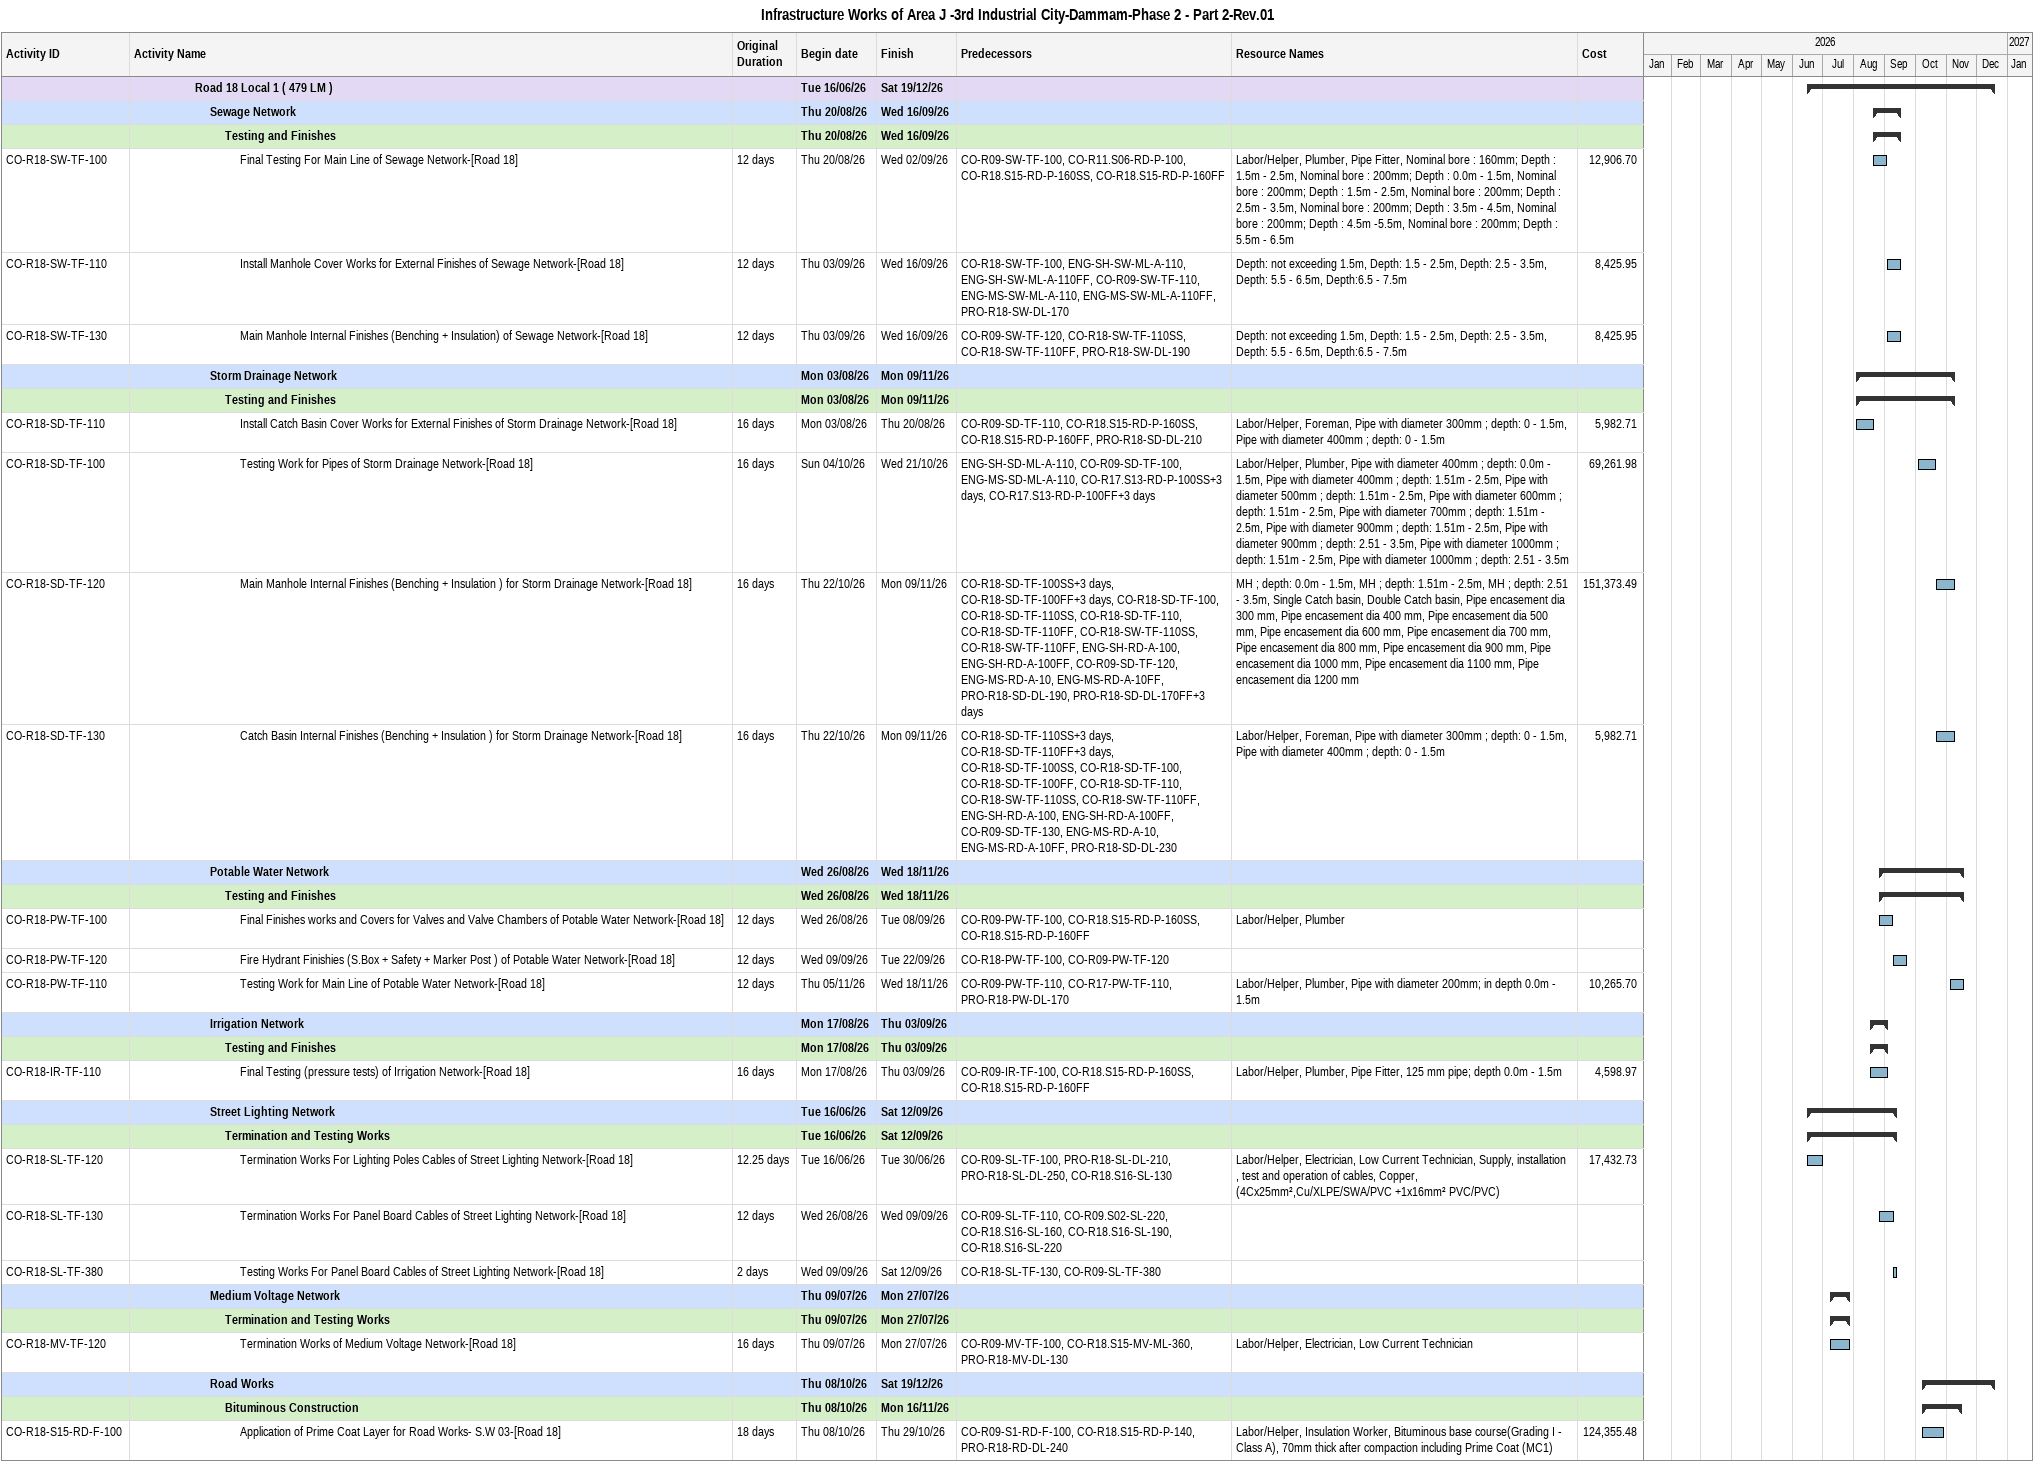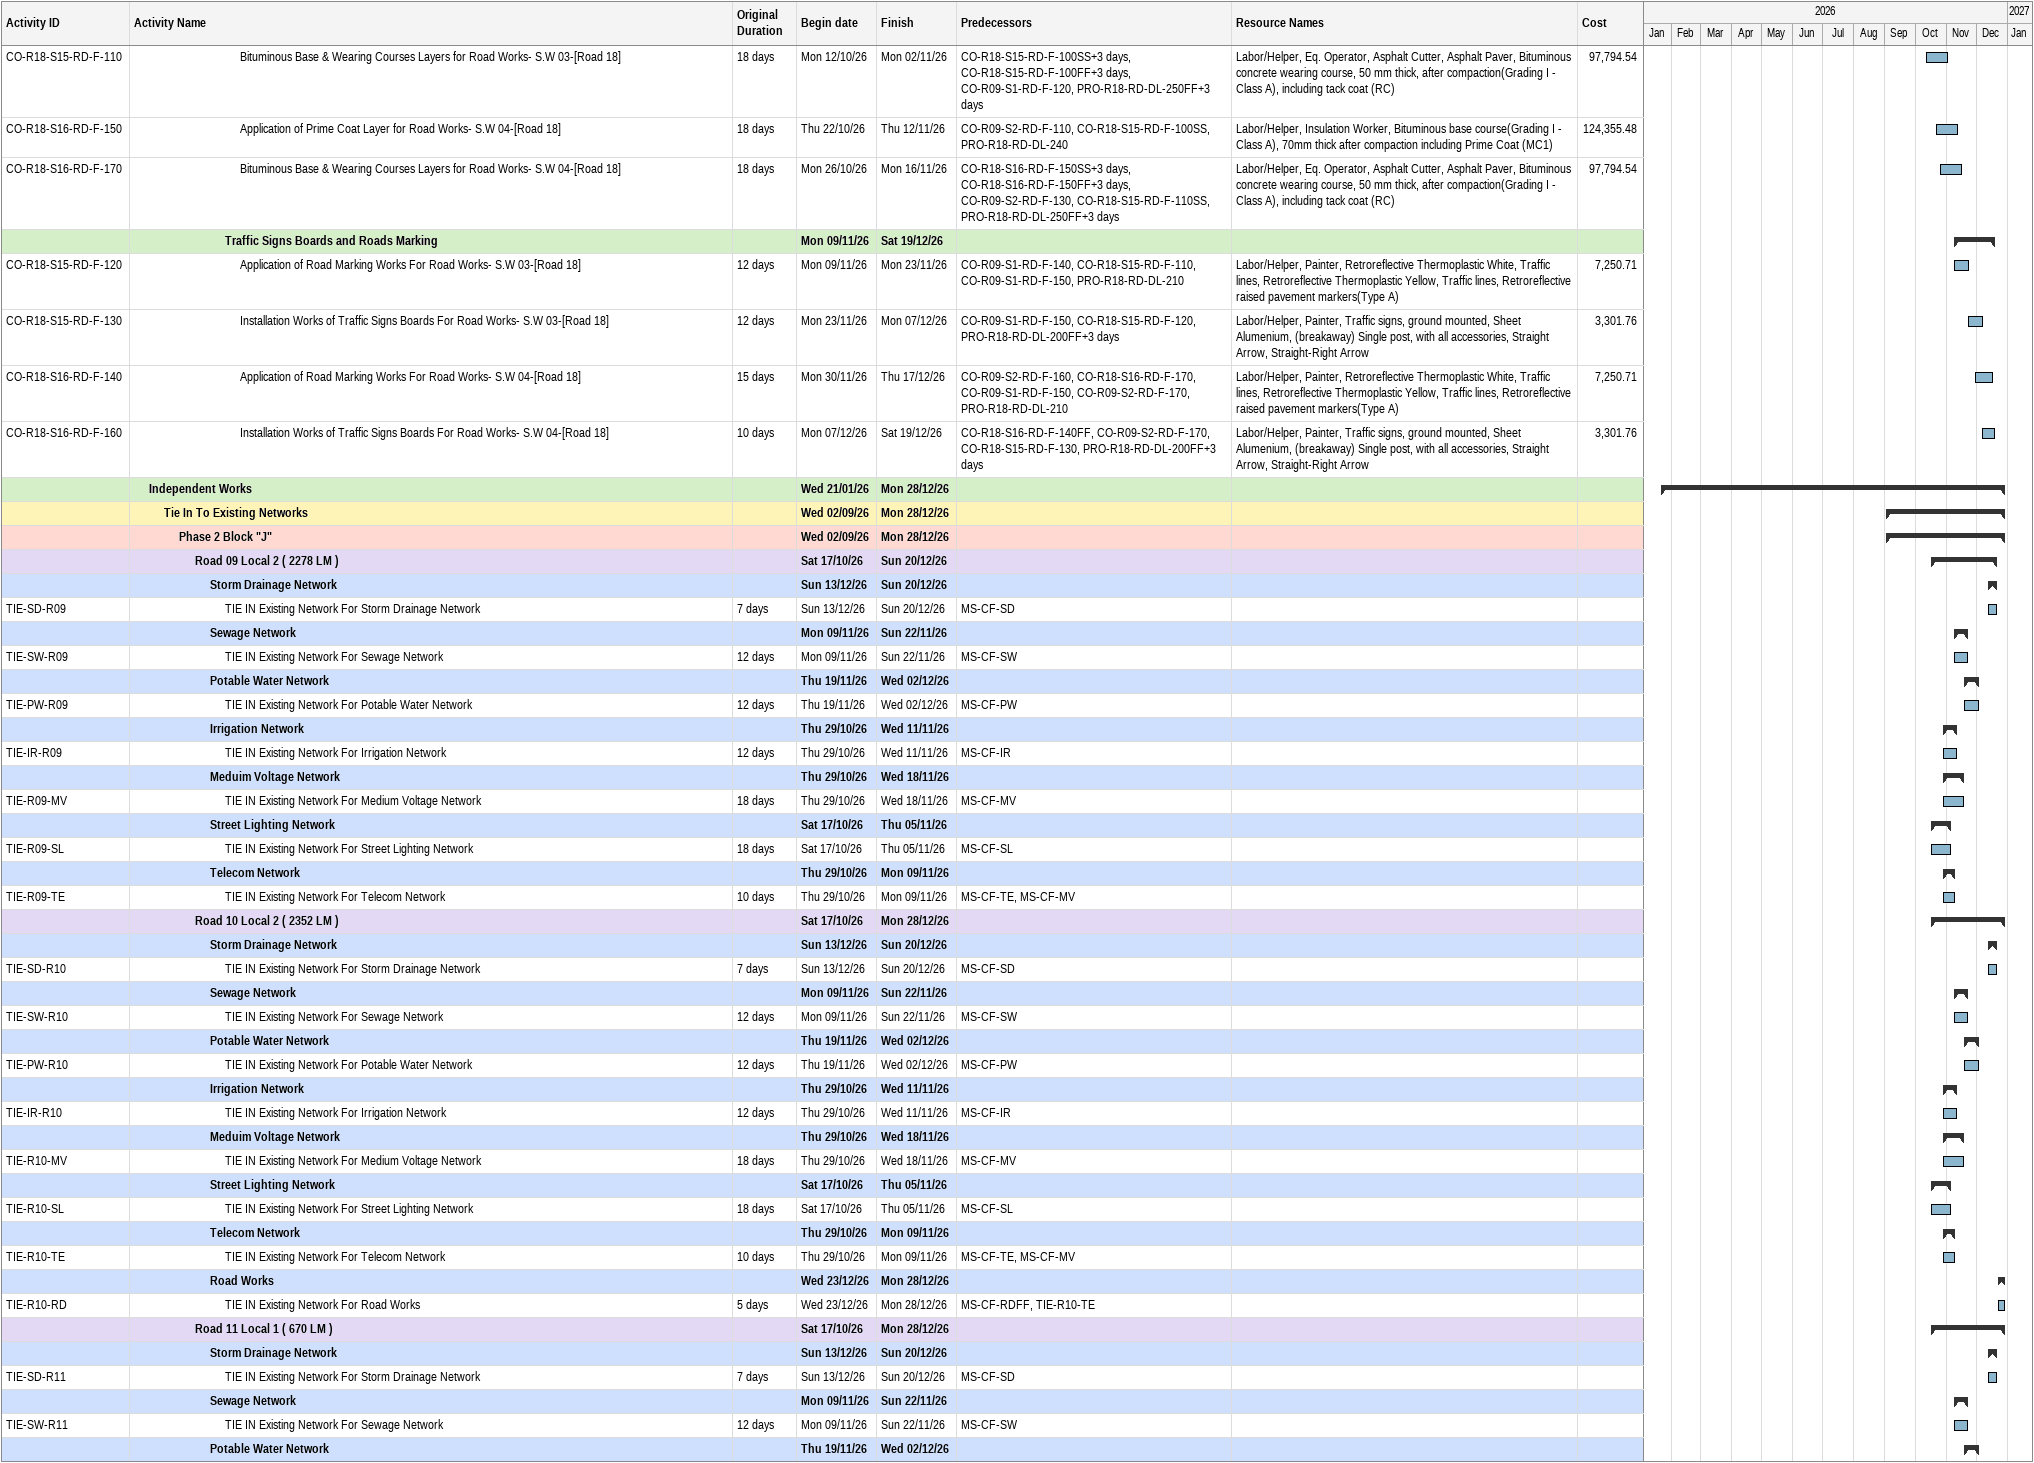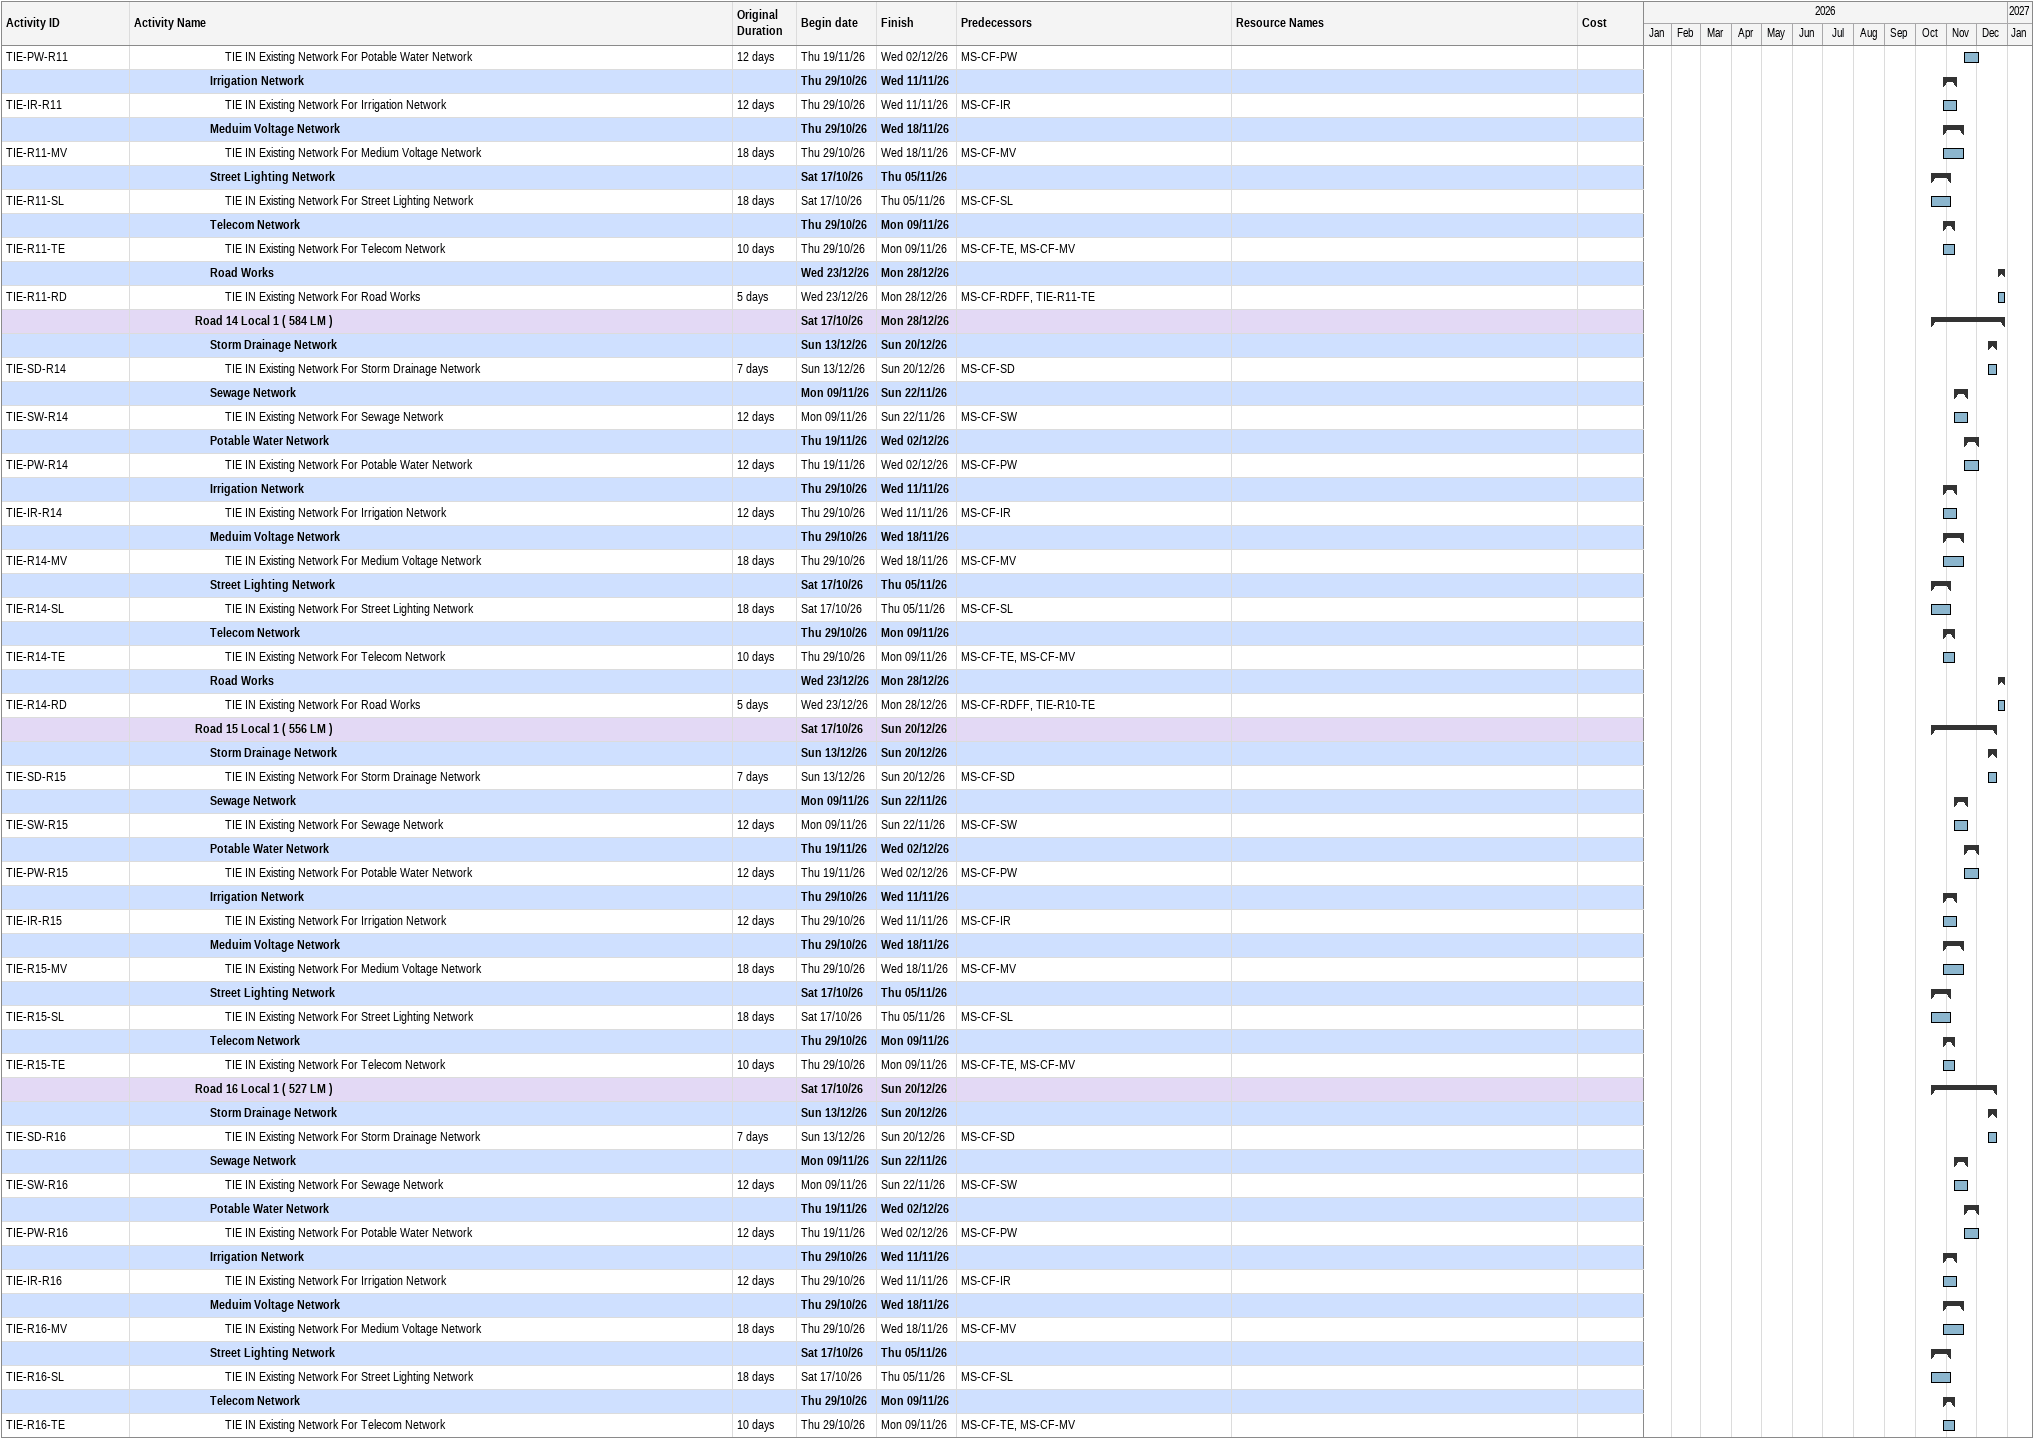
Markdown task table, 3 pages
Infrastructure Works of Area J -3rd Industrial City-Dammam-Phase 2 - Part 2-Rev.01

| ID | Level | Task | Original duration | Start | Finish | Predecessors | Resources | Cost |
|---|---|---|---|---|---|---|---|---|
|  | 5 | **Road 18 Local 1 ( 479 LM )** |  | 2026-06-16 | 2026-12-19 |  |  |  |
|  | 6 | **Sewage Network** |  | 2026-08-20 | 2026-09-16 |  |  |  |
|  | 7 | **Testing and Finishes** |  | 2026-08-20 | 2026-09-16 |  |  |  |
| CO-R18-SW-TF-100 | 8 | Final Testing For Main Line of Sewage Network-[Road 18] | 12d | 2026-08-20 | 2026-09-02 | CO-R09-SW-TF-100, CO-R11.S06-RD-P-100, CO-R18.S15-RD-P-160SS, CO-R18.S15-RD-P-160FF | Labor/Helper, Plumber, Pipe Fitter, Nominal bore : 160mm; Depth : 1.5m - 2.5m, Nominal bore : 200mm; Depth : 0.0m - 1.5m, Nominal bore : 200mm; Depth : 1.5m - 2.5m, Nominal bore : 200mm; Depth : 2.5m - 3.5m, Nominal bore : 200mm; Depth : 3.5m - 4.5m, Nominal bore : 200mm; Depth : 4.5m -5.5m, Nominal bore : 200mm; Depth : 5.5m - 6.5m | 12906.70 |
| CO-R18-SW-TF-110 | 8 | Install Manhole Cover Works for External Finishes of Sewage Network-[Road 18] | 12d | 2026-09-03 | 2026-09-16 | CO-R18-SW-TF-100, ENG-SH-SW-ML-A-110, ENG-SH-SW-ML-A-110FF, CO-R09-SW-TF-110, ENG-MS-SW-ML-A-110, ENG-MS-SW-ML-A-110FF, PRO-R18-SW-DL-170 | Depth: not exceeding 1.5m, Depth: 1.5 - 2.5m, Depth: 2.5 - 3.5m, Depth: 5.5 - 6.5m, Depth:6.5 - 7.5m | 8425.95 |
| CO-R18-SW-TF-130 | 8 | Main Manhole Internal Finishes (Benching + Insulation) of Sewage Network-[Road 18] | 12d | 2026-09-03 | 2026-09-16 | CO-R09-SW-TF-120, CO-R18-SW-TF-110SS, CO-R18-SW-TF-110FF, PRO-R18-SW-DL-190 | Depth: not exceeding 1.5m, Depth: 1.5 - 2.5m, Depth: 2.5 - 3.5m, Depth: 5.5 - 6.5m, Depth:6.5 - 7.5m | 8425.95 |
|  | 6 | **Storm Drainage Network** |  | 2026-08-03 | 2026-11-09 |  |  |  |
|  | 7 | **Testing and Finishes** |  | 2026-08-03 | 2026-11-09 |  |  |  |
| CO-R18-SD-TF-110 | 8 | Install Catch Basin Cover Works for External Finishes of Storm Drainage Network-[Road 18] | 16d | 2026-08-03 | 2026-08-20 | CO-R09-SD-TF-110, CO-R18.S15-RD-P-160SS, CO-R18.S15-RD-P-160FF, PRO-R18-SD-DL-210 | Labor/Helper, Foreman, Pipe with diameter 300mm ; depth: 0 - 1.5m, Pipe with diameter 400mm ; depth: 0 - 1.5m | 5982.71 |
| CO-R18-SD-TF-100 | 8 | Testing Work for Pipes of Storm Drainage Network-[Road 18] | 16d | 2026-10-04 | 2026-10-21 | ENG-SH-SD-ML-A-110, CO-R09-SD-TF-100, ENG-MS-SD-ML-A-110, CO-R17.S13-RD-P-100SS+3d, CO-R17.S13-RD-P-100FF+3d | Labor/Helper, Plumber, Pipe with diameter 400mm ; depth: 0.0m - 1.5m, Pipe with diameter 400mm ; depth: 1.51m - 2.5m, Pipe with diameter 500mm ; depth: 1.51m - 2.5m, Pipe with diameter 600mm ; depth: 1.51m - 2.5m, Pipe with diameter 700mm ; depth: 1.51m - 2.5m, Pipe with diameter 900mm ; depth: 1.51m - 2.5m, Pipe with diameter 900mm ; depth: 2.51 - 3.5m, Pipe with diameter 1000mm ; depth: 1.51m - 2.5m, Pipe with diameter 1000mm ; depth: 2.51 - 3.5m | 69261.98 |
| CO-R18-SD-TF-120 | 8 | Main Manhole Internal Finishes (Benching + Insulation ) for Storm Drainage Network-[Road 18] | 16d | 2026-10-22 | 2026-11-09 | CO-R18-SD-TF-100SS+3d, CO-R18-SD-TF-100FF+3d, CO-R18-SD-TF-100, CO-R18-SD-TF-110SS, CO-R18-SD-TF-110, CO-R18-SD-TF-110FF, CO-R18-SW-TF-110SS, CO-R18-SW-TF-110FF, ENG-SH-RD-A-100, ENG-SH-RD-A-100FF, CO-R09-SD-TF-120, ENG-MS-RD-A-10, ENG-MS-RD-A-10FF, PRO-R18-SD-DL-190, PRO-R18-SD-DL-170FF+3d | MH ; depth: 0.0m - 1.5m, MH ; depth: 1.51m - 2.5m, MH ; depth: 2.51 - 3.5m, Single Catch basin, Double Catch basin, Pipe encasement dia 300 mm, Pipe encasement dia 400 mm, Pipe encasement dia 500 mm, Pipe encasement dia 600 mm, Pipe encasement dia 700 mm, Pipe encasement dia 800 mm, Pipe encasement dia 900 mm, Pipe encasement dia 1000 mm, Pipe encasement dia 1100 mm, Pipe encasement dia 1200 mm | 151373.49 |
| CO-R18-SD-TF-130 | 8 | Catch Basin Internal Finishes (Benching + Insulation ) for Storm Drainage Network-[Road 18] | 16d | 2026-10-22 | 2026-11-09 | CO-R18-SD-TF-110SS+3d, CO-R18-SD-TF-110FF+3d, CO-R18-SD-TF-100SS, CO-R18-SD-TF-100, CO-R18-SD-TF-100FF, CO-R18-SD-TF-110, CO-R18-SW-TF-110SS, CO-R18-SW-TF-110FF, ENG-SH-RD-A-100, ENG-SH-RD-A-100FF, CO-R09-SD-TF-130, ENG-MS-RD-A-10, ENG-MS-RD-A-10FF, PRO-R18-SD-DL-230 | Labor/Helper, Foreman, Pipe with diameter 300mm ; depth: 0 - 1.5m, Pipe with diameter 400mm ; depth: 0 - 1.5m | 5982.71 |
|  | 6 | **Potable Water Network** |  | 2026-08-26 | 2026-11-18 |  |  |  |
|  | 7 | **Testing and Finishes** |  | 2026-08-26 | 2026-11-18 |  |  |  |
| CO-R18-PW-TF-100 | 8 | Final Finishes works and Covers for Valves and Valve Chambers of Potable Water Network-[Road 18] | 12d | 2026-08-26 | 2026-09-08 | CO-R09-PW-TF-100, CO-R18.S15-RD-P-160SS, CO-R18.S15-RD-P-160FF | Labor/Helper, Plumber |  |
| CO-R18-PW-TF-120 | 8 | Fire Hydrant Finishies (S.Box + Safety + Marker Post ) of Potable Water Network-[Road 18] | 12d | 2026-09-09 | 2026-09-22 | CO-R18-PW-TF-100, CO-R09-PW-TF-120 |  |  |
| CO-R18-PW-TF-110 | 8 | Testing Work for Main Line of Potable Water Network-[Road 18] | 12d | 2026-11-05 | 2026-11-18 | CO-R09-PW-TF-110, CO-R17-PW-TF-110, PRO-R18-PW-DL-170 | Labor/Helper, Plumber, Pipe with diameter 200mm; in depth 0.0m - 1.5m | 10265.70 |
|  | 6 | **Irrigation Network** |  | 2026-08-17 | 2026-09-03 |  |  |  |
|  | 7 | **Testing and Finishes** |  | 2026-08-17 | 2026-09-03 |  |  |  |
| CO-R18-IR-TF-110 | 8 | Final Testing (pressure tests) of Irrigation Network-[Road 18] | 16d | 2026-08-17 | 2026-09-03 | CO-R09-IR-TF-100, CO-R18.S15-RD-P-160SS, CO-R18.S15-RD-P-160FF | Labor/Helper, Plumber, Pipe Fitter, 125 mm pipe; depth 0.0m - 1.5m | 4598.97 |
|  | 6 | **Street Lighting Network** |  | 2026-06-16 | 2026-09-12 |  |  |  |
|  | 7 | **Termination and Testing Works** |  | 2026-06-16 | 2026-09-12 |  |  |  |
| CO-R18-SL-TF-120 | 8 | Termination Works For Lighting Poles Cables of Street Lighting Network-[Road 18] | 12.25d | 2026-06-16 | 2026-06-30 | CO-R09-SL-TF-100, PRO-R18-SL-DL-210, PRO-R18-SL-DL-250, CO-R18.S16-SL-130 | Labor/Helper, Electrician, Low Current Technician, Supply, installation , test and operation of cables, Copper, (4Cx25mm²,Cu/XLPE/SWA/PVC +1x16mm² PVC/PVC) | 17432.73 |
| CO-R18-SL-TF-130 | 8 | Termination Works For Panel Board Cables of Street Lighting Network-[Road 18] | 12d | 2026-08-26 | 2026-09-09 | CO-R09-SL-TF-110, CO-R09.S02-SL-220, CO-R18.S16-SL-160, CO-R18.S16-SL-190, CO-R18.S16-SL-220 |  |  |
| CO-R18-SL-TF-380 | 8 | Testing Works For Panel Board Cables of Street Lighting Network-[Road 18] | 2d | 2026-09-09 | 2026-09-12 | CO-R18-SL-TF-130, CO-R09-SL-TF-380 |  |  |
|  | 6 | **Medium Voltage Network** |  | 2026-07-09 | 2026-07-27 |  |  |  |
|  | 7 | **Termination and Testing Works** |  | 2026-07-09 | 2026-07-27 |  |  |  |
| CO-R18-MV-TF-120 | 8 | Termination Works of Medium Voltage Network-[Road 18] | 16d | 2026-07-09 | 2026-07-27 | CO-R09-MV-TF-100, CO-R18.S15-MV-ML-360, PRO-R18-MV-DL-130 | Labor/Helper, Electrician, Low Current Technician |  |
|  | 6 | **Road Works** |  | 2026-10-08 | 2026-12-19 |  |  |  |
|  | 7 | **Bituminous Construction** |  | 2026-10-08 | 2026-11-16 |  |  |  |
| CO-R18-S15-RD-F-100 | 8 | Application of Prime Coat Layer for Road Works- S.W 03-[Road 18] | 18d | 2026-10-08 | 2026-10-29 | CO-R09-S1-RD-F-100, CO-R18.S15-RD-P-140, PRO-R18-RD-DL-240 | Labor/Helper, Insulation Worker, Bituminous base course(Grading I - Class A), 70mm thick after compaction including Prime Coat (MC1) | 124355.48 |
| CO-R18-S15-RD-F-110 | 8 | Bituminous Base & Wearing Courses Layers for Road Works- S.W 03-[Road 18] | 18d | 2026-10-12 | 2026-11-02 | CO-R18-S15-RD-F-100SS+3d, CO-R18-S15-RD-F-100FF+3d, CO-R09-S1-RD-F-120, PRO-R18-RD-DL-250FF+3d | Labor/Helper, Eq. Operator, Asphalt Cutter, Asphalt Paver, Bituminous concrete wearing course, 50 mm thick, after compaction(Grading I - Class A), including tack coat (RC) | 97794.54 |
| CO-R18-S16-RD-F-150 | 8 | Application of Prime Coat Layer for Road Works- S.W 04-[Road 18] | 18d | 2026-10-22 | 2026-11-12 | CO-R09-S2-RD-F-110, CO-R18-S15-RD-F-100SS, PRO-R18-RD-DL-240 | Labor/Helper, Insulation Worker, Bituminous base course(Grading I - Class A), 70mm thick after compaction including Prime Coat (MC1) | 124355.48 |
| CO-R18-S16-RD-F-170 | 8 | Bituminous Base & Wearing Courses Layers for Road Works- S.W 04-[Road 18] | 18d | 2026-10-26 | 2026-11-16 | CO-R18-S16-RD-F-150SS+3d, CO-R18-S16-RD-F-150FF+3d, CO-R09-S2-RD-F-130, CO-R18-S15-RD-F-110SS, PRO-R18-RD-DL-250FF+3d | Labor/Helper, Eq. Operator, Asphalt Cutter, Asphalt Paver, Bituminous concrete wearing course, 50 mm thick, after compaction(Grading I - Class A), including tack coat (RC) | 97794.54 |
|  | 7 | **Traffic Signs Boards and Roads Marking** |  | 2026-11-09 | 2026-12-19 |  |  |  |
| CO-R18-S15-RD-F-120 | 8 | Application of Road Marking Works For Road Works- S.W 03-[Road 18] | 12d | 2026-11-09 | 2026-11-23 | CO-R09-S1-RD-F-140, CO-R18-S15-RD-F-110, CO-R09-S1-RD-F-150, PRO-R18-RD-DL-210 | Labor/Helper, Painter, Retroreflective Thermoplastic White, Traffic lines, Retroreflective Thermoplastic Yellow, Traffic lines, Retroreflective raised pavement markers(Type A) | 7250.71 |
| CO-R18-S15-RD-F-130 | 8 | Installation Works of Traffic Signs Boards For Road Works- S.W 03-[Road 18] | 12d | 2026-11-23 | 2026-12-07 | CO-R09-S1-RD-F-150, CO-R18-S15-RD-F-120, PRO-R18-RD-DL-200FF+3d | Labor/Helper, Painter, Traffic signs, ground mounted, Sheet Alumenium, (breakaway) Single post, with all accessories, Straight Arrow, Straight-Right Arrow | 3301.76 |
| CO-R18-S16-RD-F-140 | 8 | Application of Road Marking Works For Road Works- S.W 04-[Road 18] | 15d | 2026-11-30 | 2026-12-17 | CO-R09-S2-RD-F-160, CO-R18-S16-RD-F-170, CO-R09-S1-RD-F-150, CO-R09-S2-RD-F-170, PRO-R18-RD-DL-210 | Labor/Helper, Painter, Retroreflective Thermoplastic White, Traffic lines, Retroreflective Thermoplastic Yellow, Traffic lines, Retroreflective raised pavement markers(Type A) | 7250.71 |
| CO-R18-S16-RD-F-160 | 8 | Installation Works of Traffic Signs Boards For Road Works- S.W 04-[Road 18] | 10d | 2026-12-07 | 2026-12-19 | CO-R18-S16-RD-F-140FF, CO-R09-S2-RD-F-170, CO-R18-S15-RD-F-130, PRO-R18-RD-DL-200FF+3d | Labor/Helper, Painter, Traffic signs, ground mounted, Sheet Alumenium, (breakaway) Single post, with all accessories, Straight Arrow, Straight-Right Arrow | 3301.76 |
|  | 2 | **Independent Works** |  | 2026-01-21 | 2026-12-28 |  |  |  |
|  | 3 | **Tie In To Existing Networks** |  | 2026-09-02 | 2026-12-28 |  |  |  |
|  | 4 | **Phase 2 Block "J"** |  | 2026-09-02 | 2026-12-28 |  |  |  |
|  | 5 | **Road 09 Local 2 ( 2278 LM )** |  | 2026-10-17 | 2026-12-20 |  |  |  |
|  | 6 | **Storm Drainage Network** |  | 2026-12-13 | 2026-12-20 |  |  |  |
| TIE-SD-R09 | 7 | TIE IN Existing Network For Storm Drainage Network | 7d | 2026-12-13 | 2026-12-20 | MS-CF-SD |  |  |
|  | 6 | **Sewage Network** |  | 2026-11-09 | 2026-11-22 |  |  |  |
| TIE-SW-R09 | 7 | TIE IN Existing Network For Sewage Network | 12d | 2026-11-09 | 2026-11-22 | MS-CF-SW |  |  |
|  | 6 | **Potable Water Network** |  | 2026-11-19 | 2026-12-02 |  |  |  |
| TIE-PW-R09 | 7 | TIE IN Existing Network For Potable Water Network | 12d | 2026-11-19 | 2026-12-02 | MS-CF-PW |  |  |
|  | 6 | **Irrigation Network** |  | 2026-10-29 | 2026-11-11 |  |  |  |
| TIE-IR-R09 | 7 | TIE IN Existing Network For Irrigation Network | 12d | 2026-10-29 | 2026-11-11 | MS-CF-IR |  |  |
|  | 6 | **Meduim Voltage Network** |  | 2026-10-29 | 2026-11-18 |  |  |  |
| TIE-R09-MV | 7 | TIE IN Existing Network For Medium Voltage Network | 18d | 2026-10-29 | 2026-11-18 | MS-CF-MV |  |  |
|  | 6 | **Street Lighting Network** |  | 2026-10-17 | 2026-11-05 |  |  |  |
| TIE-R09-SL | 7 | TIE IN Existing Network For Street Lighting Network | 18d | 2026-10-17 | 2026-11-05 | MS-CF-SL |  |  |
|  | 6 | **Telecom Network** |  | 2026-10-29 | 2026-11-09 |  |  |  |
| TIE-R09-TE | 7 | TIE IN Existing Network For Telecom Network | 10d | 2026-10-29 | 2026-11-09 | MS-CF-TE, MS-CF-MV |  |  |
|  | 5 | **Road 10 Local 2 ( 2352 LM )** |  | 2026-10-17 | 2026-12-28 |  |  |  |
|  | 6 | **Storm Drainage Network** |  | 2026-12-13 | 2026-12-20 |  |  |  |
| TIE-SD-R10 | 7 | TIE IN Existing Network For Storm Drainage Network | 7d | 2026-12-13 | 2026-12-20 | MS-CF-SD |  |  |
|  | 6 | **Sewage Network** |  | 2026-11-09 | 2026-11-22 |  |  |  |
| TIE-SW-R10 | 7 | TIE IN Existing Network For Sewage Network | 12d | 2026-11-09 | 2026-11-22 | MS-CF-SW |  |  |
|  | 6 | **Potable Water Network** |  | 2026-11-19 | 2026-12-02 |  |  |  |
| TIE-PW-R10 | 7 | TIE IN Existing Network For Potable Water Network | 12d | 2026-11-19 | 2026-12-02 | MS-CF-PW |  |  |
|  | 6 | **Irrigation Network** |  | 2026-10-29 | 2026-11-11 |  |  |  |
| TIE-IR-R10 | 7 | TIE IN Existing Network For Irrigation Network | 12d | 2026-10-29 | 2026-11-11 | MS-CF-IR |  |  |
|  | 6 | **Meduim Voltage Network** |  | 2026-10-29 | 2026-11-18 |  |  |  |
| TIE-R10-MV | 7 | TIE IN Existing Network For Medium Voltage Network | 18d | 2026-10-29 | 2026-11-18 | MS-CF-MV |  |  |
|  | 6 | **Street Lighting Network** |  | 2026-10-17 | 2026-11-05 |  |  |  |
| TIE-R10-SL | 7 | TIE IN Existing Network For Street Lighting Network | 18d | 2026-10-17 | 2026-11-05 | MS-CF-SL |  |  |
|  | 6 | **Telecom Network** |  | 2026-10-29 | 2026-11-09 |  |  |  |
| TIE-R10-TE | 7 | TIE IN Existing Network For Telecom Network | 10d | 2026-10-29 | 2026-11-09 | MS-CF-TE, MS-CF-MV |  |  |
|  | 6 | **Road Works** |  | 2026-12-23 | 2026-12-28 |  |  |  |
| TIE-R10-RD | 7 | TIE IN Existing Network For Road Works | 5d | 2026-12-23 | 2026-12-28 | MS-CF-RDFF, TIE-R10-TE |  |  |
|  | 5 | **Road 11 Local 1 ( 670 LM )** |  | 2026-10-17 | 2026-12-28 |  |  |  |
|  | 6 | **Storm Drainage Network** |  | 2026-12-13 | 2026-12-20 |  |  |  |
| TIE-SD-R11 | 7 | TIE IN Existing Network For Storm Drainage Network | 7d | 2026-12-13 | 2026-12-20 | MS-CF-SD |  |  |
|  | 6 | **Sewage Network** |  | 2026-11-09 | 2026-11-22 |  |  |  |
| TIE-SW-R11 | 7 | TIE IN Existing Network For Sewage Network | 12d | 2026-11-09 | 2026-11-22 | MS-CF-SW |  |  |
|  | 6 | **Potable Water Network** |  | 2026-11-19 | 2026-12-02 |  |  |  |
| TIE-PW-R11 | 7 | TIE IN Existing Network For Potable Water Network | 12d | 2026-11-19 | 2026-12-02 | MS-CF-PW |  |  |
|  | 6 | **Irrigation Network** |  | 2026-10-29 | 2026-11-11 |  |  |  |
| TIE-IR-R11 | 7 | TIE IN Existing Network For Irrigation Network | 12d | 2026-10-29 | 2026-11-11 | MS-CF-IR |  |  |
|  | 6 | **Meduim Voltage Network** |  | 2026-10-29 | 2026-11-18 |  |  |  |
| TIE-R11-MV | 7 | TIE IN Existing Network For Medium Voltage Network | 18d | 2026-10-29 | 2026-11-18 | MS-CF-MV |  |  |
|  | 6 | **Street Lighting Network** |  | 2026-10-17 | 2026-11-05 |  |  |  |
| TIE-R11-SL | 7 | TIE IN Existing Network For Street Lighting Network | 18d | 2026-10-17 | 2026-11-05 | MS-CF-SL |  |  |
|  | 6 | **Telecom Network** |  | 2026-10-29 | 2026-11-09 |  |  |  |
| TIE-R11-TE | 7 | TIE IN Existing Network For Telecom Network | 10d | 2026-10-29 | 2026-11-09 | MS-CF-TE, MS-CF-MV |  |  |
|  | 6 | **Road Works** |  | 2026-12-23 | 2026-12-28 |  |  |  |
| TIE-R11-RD | 7 | TIE IN Existing Network For Road Works | 5d | 2026-12-23 | 2026-12-28 | MS-CF-RDFF, TIE-R11-TE |  |  |
|  | 5 | **Road 14 Local 1 ( 584 LM )** |  | 2026-10-17 | 2026-12-28 |  |  |  |
|  | 6 | **Storm Drainage Network** |  | 2026-12-13 | 2026-12-20 |  |  |  |
| TIE-SD-R14 | 7 | TIE IN Existing Network For Storm Drainage Network | 7d | 2026-12-13 | 2026-12-20 | MS-CF-SD |  |  |
|  | 6 | **Sewage Network** |  | 2026-11-09 | 2026-11-22 |  |  |  |
| TIE-SW-R14 | 7 | TIE IN Existing Network For Sewage Network | 12d | 2026-11-09 | 2026-11-22 | MS-CF-SW |  |  |
|  | 6 | **Potable Water Network** |  | 2026-11-19 | 2026-12-02 |  |  |  |
| TIE-PW-R14 | 7 | TIE IN Existing Network For Potable Water Network | 12d | 2026-11-19 | 2026-12-02 | MS-CF-PW |  |  |
|  | 6 | **Irrigation Network** |  | 2026-10-29 | 2026-11-11 |  |  |  |
| TIE-IR-R14 | 7 | TIE IN Existing Network For Irrigation Network | 12d | 2026-10-29 | 2026-11-11 | MS-CF-IR |  |  |
|  | 6 | **Meduim Voltage Network** |  | 2026-10-29 | 2026-11-18 |  |  |  |
| TIE-R14-MV | 7 | TIE IN Existing Network For Medium Voltage Network | 18d | 2026-10-29 | 2026-11-18 | MS-CF-MV |  |  |
|  | 6 | **Street Lighting Network** |  | 2026-10-17 | 2026-11-05 |  |  |  |
| TIE-R14-SL | 7 | TIE IN Existing Network For Street Lighting Network | 18d | 2026-10-17 | 2026-11-05 | MS-CF-SL |  |  |
|  | 6 | **Telecom Network** |  | 2026-10-29 | 2026-11-09 |  |  |  |
| TIE-R14-TE | 7 | TIE IN Existing Network For Telecom Network | 10d | 2026-10-29 | 2026-11-09 | MS-CF-TE, MS-CF-MV |  |  |
|  | 6 | **Road Works** |  | 2026-12-23 | 2026-12-28 |  |  |  |
| TIE-R14-RD | 7 | TIE IN Existing Network For Road Works | 5d | 2026-12-23 | 2026-12-28 | MS-CF-RDFF, TIE-R10-TE |  |  |
|  | 5 | **Road 15 Local 1 ( 556 LM )** |  | 2026-10-17 | 2026-12-20 |  |  |  |
|  | 6 | **Storm Drainage Network** |  | 2026-12-13 | 2026-12-20 |  |  |  |
| TIE-SD-R15 | 7 | TIE IN Existing Network For Storm Drainage Network | 7d | 2026-12-13 | 2026-12-20 | MS-CF-SD |  |  |
|  | 6 | **Sewage Network** |  | 2026-11-09 | 2026-11-22 |  |  |  |
| TIE-SW-R15 | 7 | TIE IN Existing Network For Sewage Network | 12d | 2026-11-09 | 2026-11-22 | MS-CF-SW |  |  |
|  | 6 | **Potable Water Network** |  | 2026-11-19 | 2026-12-02 |  |  |  |
| TIE-PW-R15 | 7 | TIE IN Existing Network For Potable Water Network | 12d | 2026-11-19 | 2026-12-02 | MS-CF-PW |  |  |
|  | 6 | **Irrigation Network** |  | 2026-10-29 | 2026-11-11 |  |  |  |
| TIE-IR-R15 | 7 | TIE IN Existing Network For Irrigation Network | 12d | 2026-10-29 | 2026-11-11 | MS-CF-IR |  |  |
|  | 6 | **Meduim Voltage Network** |  | 2026-10-29 | 2026-11-18 |  |  |  |
| TIE-R15-MV | 7 | TIE IN Existing Network For Medium Voltage Network | 18d | 2026-10-29 | 2026-11-18 | MS-CF-MV |  |  |
|  | 6 | **Street Lighting Network** |  | 2026-10-17 | 2026-11-05 |  |  |  |
| TIE-R15-SL | 7 | TIE IN Existing Network For Street Lighting Network | 18d | 2026-10-17 | 2026-11-05 | MS-CF-SL |  |  |
|  | 6 | **Telecom Network** |  | 2026-10-29 | 2026-11-09 |  |  |  |
| TIE-R15-TE | 7 | TIE IN Existing Network For Telecom Network | 10d | 2026-10-29 | 2026-11-09 | MS-CF-TE, MS-CF-MV |  |  |
|  | 5 | **Road 16 Local 1 ( 527 LM )** |  | 2026-10-17 | 2026-12-20 |  |  |  |
|  | 6 | **Storm Drainage Network** |  | 2026-12-13 | 2026-12-20 |  |  |  |
| TIE-SD-R16 | 7 | TIE IN Existing Network For Storm Drainage Network | 7d | 2026-12-13 | 2026-12-20 | MS-CF-SD |  |  |
|  | 6 | **Sewage Network** |  | 2026-11-09 | 2026-11-22 |  |  |  |
| TIE-SW-R16 | 7 | TIE IN Existing Network For Sewage Network | 12d | 2026-11-09 | 2026-11-22 | MS-CF-SW |  |  |
|  | 6 | **Potable Water Network** |  | 2026-11-19 | 2026-12-02 |  |  |  |
| TIE-PW-R16 | 7 | TIE IN Existing Network For Potable Water Network | 12d | 2026-11-19 | 2026-12-02 | MS-CF-PW |  |  |
|  | 6 | **Irrigation Network** |  | 2026-10-29 | 2026-11-11 |  |  |  |
| TIE-IR-R16 | 7 | TIE IN Existing Network For Irrigation Network | 12d | 2026-10-29 | 2026-11-11 | MS-CF-IR |  |  |
|  | 6 | **Meduim Voltage Network** |  | 2026-10-29 | 2026-11-18 |  |  |  |
| TIE-R16-MV | 7 | TIE IN Existing Network For Medium Voltage Network | 18d | 2026-10-29 | 2026-11-18 | MS-CF-MV |  |  |
|  | 6 | **Street Lighting Network** |  | 2026-10-17 | 2026-11-05 |  |  |  |
| TIE-R16-SL | 7 | TIE IN Existing Network For Street Lighting Network | 18d | 2026-10-17 | 2026-11-05 | MS-CF-SL |  |  |
|  | 6 | **Telecom Network** |  | 2026-10-29 | 2026-11-09 |  |  |  |
| TIE-R16-TE | 7 | TIE IN Existing Network For Telecom Network | 10d | 2026-10-29 | 2026-11-09 | MS-CF-TE, MS-CF-MV |  |  |
